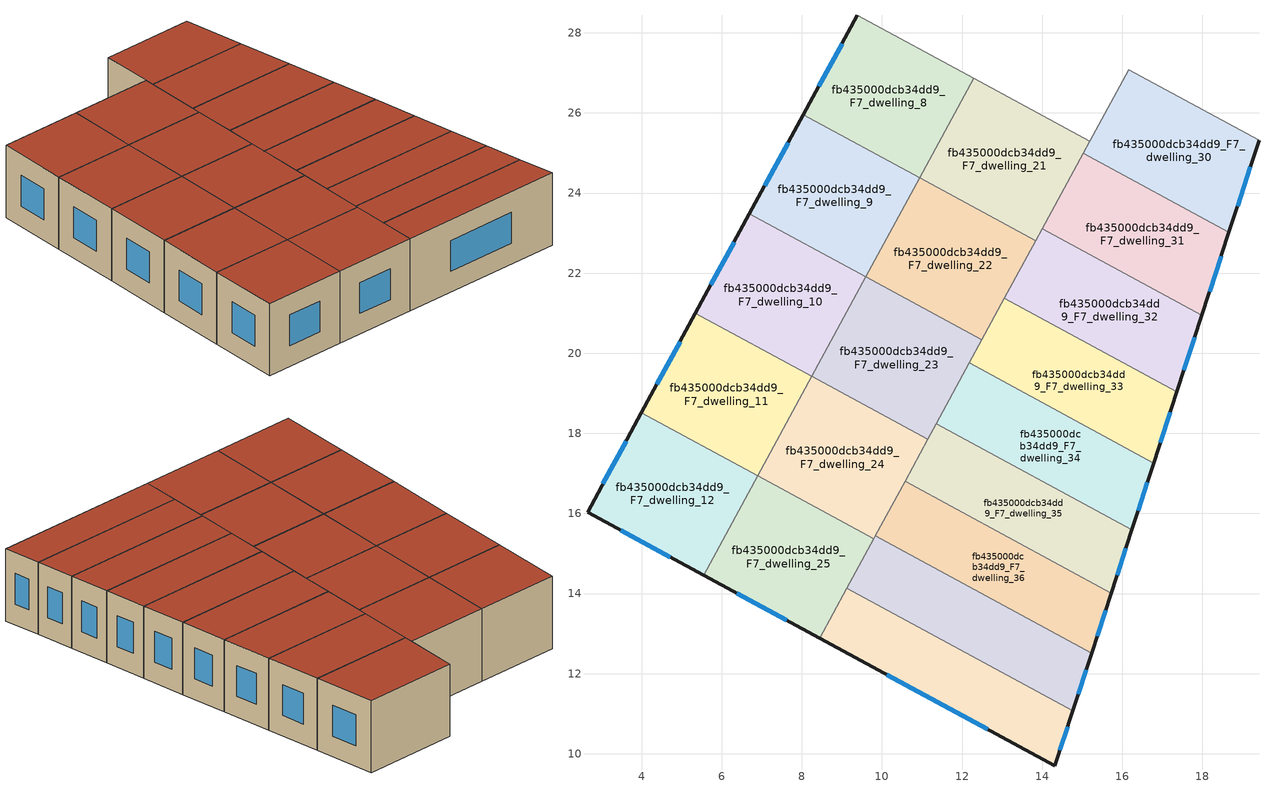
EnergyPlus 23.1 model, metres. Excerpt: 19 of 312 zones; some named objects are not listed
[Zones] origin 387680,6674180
fb435000dcb34dd9_F7_dwelling_10
 floor to fb435000dcb34dd9_F6_dwelling_10 (EU_floor_Construction): 9.59,21.9 8.24,19.42 5.34,21 6.69,23.48 z21
 wall outside (EU_wall_Construction): 6.69,23.48 5.34,21 z21:24
 wall to fb435000dcb34dd9_F7_dwelling_11 (EU_wall_Construction): 5.34,21 8.24,19.42 z21:24
 wall to fb435000dcb34dd9_F7_dwelling_9 (EU_wall_Construction): 9.59,21.9 6.69,23.48 z21:24
 wall to fb435000dcb34dd9_F7_dwelling_23 (EU_wall_Construction): 8.24,19.42 9.59,21.9 z21:24
 window (EU_Window_Construction): 6.31,22.77 5.73,21.71 z21.86:23.14
 roof outside (EU_roof_Construction): 8.24,19.42 9.59,21.9 6.69,23.48 5.34,21 z24
fb435000dcb34dd9_F7_dwelling_11
 floor to fb435000dcb34dd9_F6_dwelling_11 (EU_floor_Construction): 8.24,19.42 6.9,16.94 3.99,18.52 5.34,21 z21
 wall outside (EU_wall_Construction): 5.34,21 3.99,18.52 z21:24
 wall to fb435000dcb34dd9_F7_dwelling_12 (EU_wall_Construction): 3.99,18.52 6.9,16.94 z21:24
 wall to fb435000dcb34dd9_F7_dwelling_24 (EU_wall_Construction): 6.9,16.94 8.24,19.42 z21:24
 window (EU_Window_Construction): 4.96,20.29 4.38,19.22 z21.86:23.14
 roof outside (EU_roof_Construction): 6.9,16.94 8.24,19.42 5.34,21 3.99,18.52 z24
fb435000dcb34dd9_F7_dwelling_12
 floor to fb435000dcb34dd9_F6_dwelling_12 (EU_floor_Construction): 6.9,16.94 5.55,14.46 2.65,16.03 3.99,18.52 z21
 wall outside (EU_wall_Construction): 3.99,18.52 2.65,16.03 5.55,14.46 z21:24
 wall to fb435000dcb34dd9_F7_dwelling_25 (EU_wall_Construction): 5.55,14.46 6.9,16.94 z21:24
 window (EU_Window_Construction): 3.48,15.58 4.72,14.91 / 3.61,17.81 3.03,16.74 z21.86:23.14
 roof outside (EU_roof_Construction): 5.55,14.46 6.9,16.94 3.99,18.52 2.65,16.03 z24
fb435000dcb34dd9_F7_dwelling_21
 floor to fb435000dcb34dd9_F6_dwelling_21 (EU_floor_Construction): 15.19,25.29 13.84,22.81 10.94,24.39 12.29,26.87 z21
 wall to fb435000dcb34dd9_F7_dwelling_22 (EU_wall_Construction): 10.94,24.39 13.84,22.81 z21:24
 wall to fb435000dcb34dd9_F7_dwelling_20 (EU_wall_Construction): 15.19,25.29 12.29,26.87 z21:24
 wall to fb435000dcb34dd9_F7_dwelling_31 (EU_wall_Construction): 14,23.11 15.02,24.99 z21:24
 wall to fb435000dcb34dd9_F7_dwelling_8 (EU_wall_Construction): 12.29,26.87 10.94,24.39 z21:24
 wall to fb435000dcb34dd9_F7_dwelling_30 (EU_wall_Construction): 15.02,25 15.19,25.3 z21:24
 wall to fb435000dcb34dd9_F7_dwelling_32 (EU_wall_Construction): 13.84,22.81 14,23.11 z21:24
 roof outside (EU_roof_Construction): 13.84,22.81 15.19,25.29 12.29,26.87 10.94,24.39 z24
fb435000dcb34dd9_F7_dwelling_22
 floor to fb435000dcb34dd9_F6_dwelling_22 (EU_floor_Construction): 13.84,22.81 12.49,20.33 9.59,21.91 10.94,24.39 z21
 wall to fb435000dcb34dd9_F7_dwelling_23 (EU_wall_Construction): 9.59,21.91 12.49,20.33 z21:24
 wall to fb435000dcb34dd9_F7_dwelling_32 (EU_wall_Construction): 13.06,21.37 13.84,22.81 z21:24
 wall to fb435000dcb34dd9_F7_dwelling_9 (EU_wall_Construction): 10.94,24.39 9.59,21.91 z21:24
 wall to fb435000dcb34dd9_F7_dwelling_33 (EU_wall_Construction): 12.49,20.33 13.06,21.37 z21:24
 roof outside (EU_roof_Construction): 12.49,20.33 13.84,22.81 10.94,24.39 9.59,21.91 z24
fb435000dcb34dd9_F7_dwelling_23
 floor to fb435000dcb34dd9_F6_dwelling_23 (EU_floor_Construction): 12.49,20.33 11.14,17.85 8.24,19.42 9.59,21.91 z21
 wall to fb435000dcb34dd9_F7_dwelling_24 (EU_wall_Construction): 8.24,19.42 11.14,17.85 z21:24
 wall to fb435000dcb34dd9_F7_dwelling_34 (EU_wall_Construction): 11.35,18.24 12.18,19.76 z21:24
 wall to fb435000dcb34dd9_F7_dwelling_33 (EU_wall_Construction): 12.18,19.76 12.49,20.33 z21:24
 wall to fb435000dcb34dd9_F7_dwelling_35 (EU_wall_Construction): 11.14,17.85 11.35,18.24 z21:24
 roof outside (EU_roof_Construction): 11.14,17.85 12.49,20.33 9.59,21.91 8.24,19.42 z24
fb435000dcb34dd9_F7_dwelling_24
 floor to fb435000dcb34dd9_F6_dwelling_24 (EU_floor_Construction): 11.14,17.85 9.79,15.37 6.9,16.94 8.24,19.42 z21
 wall to fb435000dcb34dd9_F7_dwelling_25 (EU_wall_Construction): 6.9,16.94 9.79,15.37 z21:24
 wall to fb435000dcb34dd9_F7_dwelling_36 (EU_wall_Construction): 9.83,15.44 10.58,16.8 z21:24
 wall to fb435000dcb34dd9_F7_dwelling_35 (EU_wall_Construction): 10.58,16.81 11.14,17.85 z21:24
 wall to fb435000dcb34dd9_F7_dwelling_37 (EU_wall_Construction): 9.79,15.37 9.83,15.44 z21:24
 roof outside (EU_roof_Construction): 9.79,15.37 11.14,17.85 8.24,19.42 6.9,16.94 z24
fb435000dcb34dd9_F7_dwelling_25
 floor to fb435000dcb34dd9_F6_dwelling_25 (EU_floor_Construction): 9.79,15.37 8.45,12.88 5.55,14.46 6.9,16.94 z21
 wall outside (EU_wall_Construction): 5.55,14.46 8.45,12.88 z21:24
 wall to fb435000dcb34dd9_F7_dwelling_38 (EU_wall_Construction): 8.45,12.88 9.13,14.14 z21:24
 wall to fb435000dcb34dd9_F7_dwelling_37 (EU_wall_Construction): 9.13,14.14 9.79,15.37 z21:24
 window (EU_Window_Construction): 6.38,14.01 7.62,13.33 z21.86:23.14
 roof outside (EU_roof_Construction): 8.45,12.88 9.79,15.37 6.9,16.94 5.55,14.46 z24
fb435000dcb34dd9_F7_dwelling_30
 floor to fb435000dcb34dd9_F6_dwelling_30 (EU_floor_Construction): 19.41,25.32 18.66,23.02 15.02,25 16.16,27.08 z21
 wall outside (EU_wall_Construction): 18.66,23.02 19.41,25.32 z21:24
 wall to fb435000dcb34dd9_F7_dwelling_31 (EU_wall_Construction): 15.02,25 18.66,23.02 z21:24
 wall to fb435000dcb34dd9_F7_dwelling_20 (EU_wall_Construction): 16.16,27.08 15.19,25.29 z21:24
 wall to fb435000dcb34dd9_F7_dwelling_29 (EU_wall_Construction): 19.41,25.32 16.16,27.08 z21:24
 window (EU_Window_Construction): 18.88,23.68 19.2,24.66 z21.86:23.14
 roof outside (EU_roof_Construction): 18.66,23.02 19.41,25.32 16.16,27.08 15.02,25 z24
fb435000dcb34dd9_F7_dwelling_31
 floor to fb435000dcb34dd9_F6_dwelling_31 (EU_floor_Construction): 18.66,23.02 17.99,20.94 14,23.11 15.02,25 z21
 wall outside (EU_wall_Construction): 17.99,20.94 18.66,23.02 z21:24
 wall to fb435000dcb34dd9_F7_dwelling_32 (EU_wall_Construction): 14,23.11 17.99,20.94 z21:24
 window (EU_Window_Construction): 18.18,21.54 18.47,22.43 z21.86:23.14
 roof outside (EU_roof_Construction): 17.99,20.94 18.66,23.02 15.02,25 14,23.11 z24
fb435000dcb34dd9_F7_dwelling_32
 floor to fb435000dcb34dd9_F6_dwelling_32 (EU_floor_Construction): 17.99,20.94 17.36,19.03 13.06,21.37 14,23.11 z21
 wall outside (EU_wall_Construction): 17.36,19.03 17.99,20.94 z21:24
 wall to fb435000dcb34dd9_F7_dwelling_33 (EU_wall_Construction): 13.06,21.37 17.36,19.03 z21:24
 window (EU_Window_Construction): 17.54,19.58 17.81,20.4 z21.86:23.14
 roof outside (EU_roof_Construction): 17.36,19.03 17.99,20.94 14,23.11 13.06,21.37 z24
fb435000dcb34dd9_F7_dwelling_33
 floor to fb435000dcb34dd9_F6_dwelling_33 (EU_floor_Construction): 17.36,19.03 16.78,17.26 12.18,19.76 13.06,21.37 z21
 wall outside (EU_wall_Construction): 16.78,17.26 17.36,19.03 z21:24
 wall to fb435000dcb34dd9_F7_dwelling_34 (EU_wall_Construction): 12.18,19.76 16.78,17.26 z21:24
 window (EU_Window_Construction): 16.95,17.76 17.2,18.53 z21.86:23.14
 roof outside (EU_roof_Construction): 16.78,17.26 17.36,19.03 13.06,21.37 12.18,19.76 z24
fb435000dcb34dd9_F7_dwelling_34
 floor to fb435000dcb34dd9_F6_dwelling_34 (EU_floor_Construction): 16.78,17.26 16.24,15.59 11.35,18.24 12.18,19.76 z21
 wall outside (EU_wall_Construction): 16.24,15.59 16.78,17.26 z21:24
 wall to fb435000dcb34dd9_F7_dwelling_35 (EU_wall_Construction): 11.35,18.24 16.24,15.59 z21:24
 window (EU_Window_Construction): 16.39,16.06 16.63,16.78 z21.86:23.14
 roof outside (EU_roof_Construction): 16.24,15.59 16.78,17.26 12.18,19.76 11.35,18.24 z24
fb435000dcb34dd9_F7_dwelling_35
 floor to fb435000dcb34dd9_F6_dwelling_35 (EU_floor_Construction): 16.24,15.59 15.72,14.01 10.58,16.8 11.35,18.24 z21
 wall outside (EU_wall_Construction): 15.72,14.01 16.24,15.59 z21:24
 wall to fb435000dcb34dd9_F7_dwelling_36 (EU_wall_Construction): 10.58,16.8 15.72,14.01 z21:24
 window (EU_Window_Construction): 15.87,14.46 16.09,15.14 z21.86:23.14
 roof outside (EU_roof_Construction): 15.72,14.01 16.24,15.59 11.35,18.24 10.58,16.8 z24
fb435000dcb34dd9_F7_dwelling_36
 floor to fb435000dcb34dd9_F6_dwelling_36 (EU_floor_Construction): 15.72,14.01 15.23,12.51 9.83,15.44 10.58,16.8 z21
 wall outside (EU_wall_Construction): 15.23,12.51 15.72,14.01 z21:24
 wall to fb435000dcb34dd9_F7_dwelling_37 (EU_wall_Construction): 9.83,15.44 15.23,12.51 z21:24
 window (EU_Window_Construction): 15.37,12.94 15.58,13.58 z21.86:23.14
 roof outside (EU_roof_Construction): 15.23,12.51 15.72,14.01 10.58,16.8 9.83,15.44 z24
fb435000dcb34dd9_F7_dwelling_37
 floor to fb435000dcb34dd9_F6_dwelling_37 (EU_floor_Construction): 15.23,12.51 14.76,11.07 9.13,14.13 9.83,15.44 z21
 wall outside (EU_wall_Construction): 14.76,11.07 15.23,12.51 z21:24
 wall to fb435000dcb34dd9_F7_dwelling_38 (EU_wall_Construction): 9.13,14.13 14.76,11.07 z21:24
 window (EU_Window_Construction): 14.9,11.48 15.1,12.1 z21.86:23.14
 roof outside (EU_roof_Construction): 14.76,11.07 15.23,12.51 9.83,15.44 9.13,14.13 z24
fb435000dcb34dd9_F7_dwelling_38
 floor to fb435000dcb34dd9_F6_dwelling_38 (EU_floor_Construction): 14.76,11.07 14.31,9.7 8.45,12.88 9.13,14.13 z21
 wall outside (EU_wall_Construction): 8.45,12.88 14.31,9.7 14.76,11.07 z21:24
 window (EU_Window_Construction): 14.44,10.09 14.63,10.68 / 10.12,11.97 12.64,10.61 z21.86:23.14
 roof outside (EU_roof_Construction): 14.31,9.7 14.76,11.07 9.13,14.13 8.45,12.88 z24
fb435000dcb34dd9_F7_dwelling_8
 floor to fb435000dcb34dd9_F6_dwelling_8 (EU_floor_Construction): 12.29,26.87 10.94,24.39 8.04,25.96 9.39,28.44 z21
 wall outside (EU_wall_Construction): 9.39,28.44 8.04,25.96 z21:24
 wall to fb435000dcb34dd9_F7_dwelling_9 (EU_wall_Construction): 8.04,25.96 10.94,24.39 z21:24
 wall to fb435000dcb34dd9_F7_dwelling_7 (EU_wall_Construction): 12.29,26.87 9.39,28.44 z21:24
 window (EU_Window_Construction): 9,27.73 8.43,26.67 z21.86:23.14
 roof outside (EU_roof_Construction): 10.94,24.39 12.29,26.87 9.39,28.44 8.04,25.96 z24
fb435000dcb34dd9_F7_dwelling_9
 floor to fb435000dcb34dd9_F6_dwelling_9 (EU_floor_Construction): 10.94,24.39 9.59,21.9 6.69,23.48 8.04,25.96 z21
 wall outside (EU_wall_Construction): 8.04,25.96 6.69,23.48 z21:24
 window (EU_Window_Construction): 7.65,25.25 7.08,24.19 z21.86:23.14
 roof outside (EU_roof_Construction): 9.59,21.9 10.94,24.39 8.04,25.96 6.69,23.48 z24
[Building]
EU S2 Campaign: North Axis=0; Terrain=City; Solar Distribution=FullExterior
[Site:Location]
Helsinki-Vantaa.AP: Latitude=60.317; Longitude=24.963; Time Zone=2; Elevation=54.6
[SizingPeriod:WeatherFileDays]
AnnualSizingPeriod: Begin Month=1; Begin Day of Month=1; End Month=12; End Day of Month=31; Day of Week for Start Day=Monday; Use Weather File Daylight Saving Period=No; Use Weather File Rain and Snow Indicators=No
[MATERIAL]
EU_InternalMass_Material: Roughness=MediumRough; Thickness=0.1; Conductivity=1; Density=1800; Specific Heat=900; Thermal Absorptance=0.9; Solar Absorptance=0.7; Visible Absorptance=0.7
[MATERIAL:NOMASS] Roughness=MediumRough; Thermal Absorptance=0.9; Solar Absorptance=0.7; Visible Absorptance=0.7
Name | Thermal Resistance
EU_wall_NoMass | 5.91765
EU_roof_NoMass | 11.1778
EU_floor_NoMass | 6.2875
[WINDOWMATERIAL:SIMPLEGLAZINGSYSTEM]
EU_Window_SimpleGlazing: UFactor=0.994035; Solar Heat Gain Coefficient=0.7; Visible Transmittance=0.7
[CONSTRUCTION]
EU_wall_Construction: EU_wall_NoMass
EU_roof_Construction: EU_roof_NoMass
EU_floor_Construction: EU_floor_NoMass
EU_Window_Construction: EU_Window_SimpleGlazing
EU_InternalMass_Construction: EU_InternalMass_Material
[ZONE] Type=1; Multiplier=1; Ceiling Height=autocalculate; Floor Area=autocalculate; Part of Total Floor Area=Yes
Name | Volume
fb435000dcb34dd9_F7_dwelling_10 | 27.9624
fb435000dcb34dd9_F7_dwelling_11 | 27.9536
fb435000dcb34dd9_F7_dwelling_12 | 27.9631
fb435000dcb34dd9_F7_dwelling_21 | 27.9573
fb435000dcb34dd9_F7_dwelling_22 | 27.9514
fb435000dcb34dd9_F7_dwelling_23 | 27.9617
fb435000dcb34dd9_F7_dwelling_24 | 27.9543
fb435000dcb34dd9_F7_dwelling_25 | 27.9565
fb435000dcb34dd9_F7_dwelling_30 | 27.958
fb435000dcb34dd9_F7_dwelling_31 | 27.9529
fb435000dcb34dd9_F7_dwelling_32 | 27.9712
fb435000dcb34dd9_F7_dwelling_33; fb435000dcb34dd9_F7_dwelling_35 | 27.947
fb435000dcb34dd9_F7_dwelling_34 | 27.969
fb435000dcb34dd9_F7_dwelling_36 | 27.9705
fb435000dcb34dd9_F7_dwelling_37 | 27.9521
fb435000dcb34dd9_F7_dwelling_38 | 27.9602
fb435000dcb34dd9_F7_dwelling_8 | 27.9558
fb435000dcb34dd9_F7_dwelling_9 | 27.9609
[INTERNALMASS] Construction=EU_InternalMass_Construction
Name | Zone or ZoneList | Surface Area
fb435000dcb34dd9_F7_dwelling_8_EU_InternalMass | fb435000dcb34dd9_F7_dwelling_8 | 9.31842
fb435000dcb34dd9_F7_dwelling_9_EU_InternalMass | fb435000dcb34dd9_F7_dwelling_9 | 9.32045
fb435000dcb34dd9_F7_dwelling_10_EU_InternalMass | fb435000dcb34dd9_F7_dwelling_10 | 9.3209
fb435000dcb34dd9_F7_dwelling_11_EU_InternalMass | fb435000dcb34dd9_F7_dwelling_11 | 9.318
fb435000dcb34dd9_F7_dwelling_12_EU_InternalMass | fb435000dcb34dd9_F7_dwelling_12 | 9.3209
fb435000dcb34dd9_F7_dwelling_21_EU_InternalMass | fb435000dcb34dd9_F7_dwelling_21 | 9.31919
fb435000dcb34dd9_F7_dwelling_22_EU_InternalMass | fb435000dcb34dd9_F7_dwelling_22 | 9.31707
fb435000dcb34dd9_F7_dwelling_23_EU_InternalMass | fb435000dcb34dd9_F7_dwelling_23 | 9.32077
fb435000dcb34dd9_F7_dwelling_24_EU_InternalMass | fb435000dcb34dd9_F7_dwelling_24 | 9.31842
fb435000dcb34dd9_F7_dwelling_25_EU_InternalMass | fb435000dcb34dd9_F7_dwelling_25 | 9.31842
fb435000dcb34dd9_F7_dwelling_30_EU_InternalMass | fb435000dcb34dd9_F7_dwelling_30 | 9.31925
fb435000dcb34dd9_F7_dwelling_31_EU_InternalMass | fb435000dcb34dd9_F7_dwelling_31 | 9.31745
fb435000dcb34dd9_F7_dwelling_32_EU_InternalMass | fb435000dcb34dd9_F7_dwelling_32 | 9.32351
fb435000dcb34dd9_F7_dwelling_33_EU_InternalMass | fb435000dcb34dd9_F7_dwelling_33 | 9.31521
fb435000dcb34dd9_F7_dwelling_34_EU_InternalMass | fb435000dcb34dd9_F7_dwelling_34 | 9.32282
fb435000dcb34dd9_F7_dwelling_35_EU_InternalMass | fb435000dcb34dd9_F7_dwelling_35 | 9.31563
fb435000dcb34dd9_F7_dwelling_36_EU_InternalMass | fb435000dcb34dd9_F7_dwelling_36 | 9.32356
fb435000dcb34dd9_F7_dwelling_37_EU_InternalMass | fb435000dcb34dd9_F7_dwelling_37 | 9.31719
fb435000dcb34dd9_F7_dwelling_38_EU_InternalMass | fb435000dcb34dd9_F7_dwelling_38 | 9.31969
[OTHEREQUIPMENT] Fuel Type=Electricity; Design Level Calculation Method=Watts/Area; Power per Zone Floor Area=1; Fraction Latent=0; Fraction Radiant=0; Fraction Lost=0; Carbon Dioxide Generation Rate=0; EndUse Subcategory=EU_Step8_InternalGains
Name | Zone or ZoneList or Space or SpaceList | Schedule
EU_Step8_InternalGain_fb435000dcb34dd9_F7_dwelling_8_f000 | fb435000dcb34dd9_F7_dwelling_8 | EU_Step8_GainSchedule_fb435000dcb34dd9_F7_dwelling_8_f000
EU_Step8_InternalGain_fb435000dcb34dd9_F7_dwelling_9_f000 | fb435000dcb34dd9_F7_dwelling_9 | EU_Step8_GainSchedule_fb435000dcb34dd9_F7_dwelling_9_f000
EU_Step8_InternalGain_fb435000dcb34dd9_F7_dwelling_10_f000 | fb435000dcb34dd9_F7_dwelling_10 | EU_Step8_GainSchedule_fb435000dcb34dd9_F7_dwelling_10_f000
EU_Step8_InternalGain_fb435000dcb34dd9_F7_dwelling_11_f000 | fb435000dcb34dd9_F7_dwelling_11 | EU_Step8_GainSchedule_fb435000dcb34dd9_F7_dwelling_11_f000
EU_Step8_InternalGain_fb435000dcb34dd9_F7_dwelling_12_f000 | fb435000dcb34dd9_F7_dwelling_12 | EU_Step8_GainSchedule_fb435000dcb34dd9_F7_dwelling_12_f000
EU_Step8_InternalGain_fb435000dcb34dd9_F7_dwelling_21_f000 | fb435000dcb34dd9_F7_dwelling_21 | EU_Step8_GainSchedule_fb435000dcb34dd9_F7_dwelling_21_f000
EU_Step8_InternalGain_fb435000dcb34dd9_F7_dwelling_22_f000 | fb435000dcb34dd9_F7_dwelling_22 | EU_Step8_GainSchedule_fb435000dcb34dd9_F7_dwelling_22_f000
EU_Step8_InternalGain_fb435000dcb34dd9_F7_dwelling_23_f000 | fb435000dcb34dd9_F7_dwelling_23 | EU_Step8_GainSchedule_fb435000dcb34dd9_F7_dwelling_23_f000
EU_Step8_InternalGain_fb435000dcb34dd9_F7_dwelling_24_f000 | fb435000dcb34dd9_F7_dwelling_24 | EU_Step8_GainSchedule_fb435000dcb34dd9_F7_dwelling_24_f000
EU_Step8_InternalGain_fb435000dcb34dd9_F7_dwelling_25_f000 | fb435000dcb34dd9_F7_dwelling_25 | EU_Step8_GainSchedule_fb435000dcb34dd9_F7_dwelling_25_f000
EU_Step8_InternalGain_fb435000dcb34dd9_F7_dwelling_30_f000 | fb435000dcb34dd9_F7_dwelling_30 | EU_Step8_GainSchedule_fb435000dcb34dd9_F7_dwelling_30_f000
EU_Step8_InternalGain_fb435000dcb34dd9_F7_dwelling_31_f000 | fb435000dcb34dd9_F7_dwelling_31 | EU_Step8_GainSchedule_fb435000dcb34dd9_F7_dwelling_31_f000
EU_Step8_InternalGain_fb435000dcb34dd9_F7_dwelling_32_f000 | fb435000dcb34dd9_F7_dwelling_32 | EU_Step8_GainSchedule_fb435000dcb34dd9_F7_dwelling_32_f000
EU_Step8_InternalGain_fb435000dcb34dd9_F7_dwelling_33_f000 | fb435000dcb34dd9_F7_dwelling_33 | EU_Step8_GainSchedule_fb435000dcb34dd9_F7_dwelling_33_f000
EU_Step8_InternalGain_fb435000dcb34dd9_F7_dwelling_34_f000 | fb435000dcb34dd9_F7_dwelling_34 | EU_Step8_GainSchedule_fb435000dcb34dd9_F7_dwelling_34_f000
EU_Step8_InternalGain_fb435000dcb34dd9_F7_dwelling_35_f000 | fb435000dcb34dd9_F7_dwelling_35 | EU_Step8_GainSchedule_fb435000dcb34dd9_F7_dwelling_35_f000
EU_Step8_InternalGain_fb435000dcb34dd9_F7_dwelling_36_f000 | fb435000dcb34dd9_F7_dwelling_36 | EU_Step8_GainSchedule_fb435000dcb34dd9_F7_dwelling_36_f000
EU_Step8_InternalGain_fb435000dcb34dd9_F7_dwelling_37_f000 | fb435000dcb34dd9_F7_dwelling_37 | EU_Step8_GainSchedule_fb435000dcb34dd9_F7_dwelling_37_f000
EU_Step8_InternalGain_fb435000dcb34dd9_F7_dwelling_38_f000 | fb435000dcb34dd9_F7_dwelling_38 | EU_Step8_GainSchedule_fb435000dcb34dd9_F7_dwelling_38_f000
[ZONEVENTILATION:DESIGNFLOWRATE] Schedule=EU_AlwaysOn; Design Flow Rate Calculation Method=AirChanges/Hour; Air Changes per Hour=0.596421; Ventilation Type=Natural; Fan Pressure Rise=0; Fan Total Efficiency=1; Constant Term Coefficient=1; Temperature Term Coefficient=0; Velocity Term Coefficient=0; Velocity Squared Term Coefficient=0; Minimum Indoor Temperature=-100; Maximum Indoor Temperature=100; Delta Temperature=-100; Minimum Outdoor Temperature=-100; Maximum Outdoor Temperature=100; Maximum Wind Speed=40
Name | Zone or ZoneList or Space or SpaceList
EU_ConstantAir_fb435000dcb34dd9_F7_dwelling_8 | fb435000dcb34dd9_F7_dwelling_8
EU_ConstantAir_fb435000dcb34dd9_F7_dwelling_9 | fb435000dcb34dd9_F7_dwelling_9
EU_ConstantAir_fb435000dcb34dd9_F7_dwelling_10 | fb435000dcb34dd9_F7_dwelling_10
EU_ConstantAir_fb435000dcb34dd9_F7_dwelling_11 | fb435000dcb34dd9_F7_dwelling_11
EU_ConstantAir_fb435000dcb34dd9_F7_dwelling_12 | fb435000dcb34dd9_F7_dwelling_12
EU_ConstantAir_fb435000dcb34dd9_F7_dwelling_21 | fb435000dcb34dd9_F7_dwelling_21
EU_ConstantAir_fb435000dcb34dd9_F7_dwelling_22 | fb435000dcb34dd9_F7_dwelling_22
EU_ConstantAir_fb435000dcb34dd9_F7_dwelling_23 | fb435000dcb34dd9_F7_dwelling_23
EU_ConstantAir_fb435000dcb34dd9_F7_dwelling_24 | fb435000dcb34dd9_F7_dwelling_24
EU_ConstantAir_fb435000dcb34dd9_F7_dwelling_25 | fb435000dcb34dd9_F7_dwelling_25
EU_ConstantAir_fb435000dcb34dd9_F7_dwelling_30 | fb435000dcb34dd9_F7_dwelling_30
EU_ConstantAir_fb435000dcb34dd9_F7_dwelling_31 | fb435000dcb34dd9_F7_dwelling_31
EU_ConstantAir_fb435000dcb34dd9_F7_dwelling_32 | fb435000dcb34dd9_F7_dwelling_32
EU_ConstantAir_fb435000dcb34dd9_F7_dwelling_33 | fb435000dcb34dd9_F7_dwelling_33
EU_ConstantAir_fb435000dcb34dd9_F7_dwelling_34 | fb435000dcb34dd9_F7_dwelling_34
EU_ConstantAir_fb435000dcb34dd9_F7_dwelling_35 | fb435000dcb34dd9_F7_dwelling_35
EU_ConstantAir_fb435000dcb34dd9_F7_dwelling_36 | fb435000dcb34dd9_F7_dwelling_36
EU_ConstantAir_fb435000dcb34dd9_F7_dwelling_37 | fb435000dcb34dd9_F7_dwelling_37
EU_ConstantAir_fb435000dcb34dd9_F7_dwelling_38 | fb435000dcb34dd9_F7_dwelling_38
[HVACTEMPLATE:ZONE:IDEALLOADSAIRSYSTEM] System Availability Schedule=EU_AlwaysOn; Maximum Heating Supply Air Temperature=50; Minimum Cooling Supply Air Temperature=13; Maximum Heating Supply Air Humidity Ratio=0.0156; Minimum Cooling Supply Air Humidity Ratio=0.0077; Heating Limit=NoLimit; Cooling Limit=NoLimit; Heating Availability Schedule=EU_AlwaysOn; Cooling Availability Schedule=EU_CoolingOff; Dehumidification Control Type=ConstantSensibleHeatRatio; Cooling Sensible Heat Ratio=0.7; Dehumidification Setpoint=60; Humidification Control Type=None; Humidification Setpoint=30; Outdoor Air Method=None; Outdoor Air Flow Rate per Person=0.00944; Outdoor Air Flow Rate per Zone Floor Area=0; Outdoor Air Flow Rate per Zone=0; Demand Controlled Ventilation Type=None; Outdoor Air Economizer Type=NoEconomizer; Heat Recovery Type=None; Sensible Heat Recovery Effectiveness=0.7; Latent Heat Recovery Effectiveness=0.65
Name | Template Thermostat
fb435000dcb34dd9_F7_dwelling_8 | EU_HeatOnly_fb435000dcb34dd9_F7_dwelling_8
fb435000dcb34dd9_F7_dwelling_9 | EU_HeatOnly_fb435000dcb34dd9_F7_dwelling_9
fb435000dcb34dd9_F7_dwelling_10 | EU_HeatOnly_fb435000dcb34dd9_F7_dwelling_10
fb435000dcb34dd9_F7_dwelling_11 | EU_HeatOnly_fb435000dcb34dd9_F7_dwelling_11
fb435000dcb34dd9_F7_dwelling_12 | EU_HeatOnly_fb435000dcb34dd9_F7_dwelling_12
fb435000dcb34dd9_F7_dwelling_21 | EU_HeatOnly_fb435000dcb34dd9_F7_dwelling_21
fb435000dcb34dd9_F7_dwelling_22 | EU_HeatOnly_fb435000dcb34dd9_F7_dwelling_22
fb435000dcb34dd9_F7_dwelling_23 | EU_HeatOnly_fb435000dcb34dd9_F7_dwelling_23
fb435000dcb34dd9_F7_dwelling_24 | EU_HeatOnly_fb435000dcb34dd9_F7_dwelling_24
fb435000dcb34dd9_F7_dwelling_25 | EU_HeatOnly_fb435000dcb34dd9_F7_dwelling_25
fb435000dcb34dd9_F7_dwelling_30 | EU_HeatOnly_fb435000dcb34dd9_F7_dwelling_30
fb435000dcb34dd9_F7_dwelling_31 | EU_HeatOnly_fb435000dcb34dd9_F7_dwelling_31
fb435000dcb34dd9_F7_dwelling_32 | EU_HeatOnly_fb435000dcb34dd9_F7_dwelling_32
fb435000dcb34dd9_F7_dwelling_33 | EU_HeatOnly_fb435000dcb34dd9_F7_dwelling_33
fb435000dcb34dd9_F7_dwelling_34 | EU_HeatOnly_fb435000dcb34dd9_F7_dwelling_34
fb435000dcb34dd9_F7_dwelling_35 | EU_HeatOnly_fb435000dcb34dd9_F7_dwelling_35
fb435000dcb34dd9_F7_dwelling_36 | EU_HeatOnly_fb435000dcb34dd9_F7_dwelling_36
fb435000dcb34dd9_F7_dwelling_37 | EU_HeatOnly_fb435000dcb34dd9_F7_dwelling_37
fb435000dcb34dd9_F7_dwelling_38 | EU_HeatOnly_fb435000dcb34dd9_F7_dwelling_38
[SIZING:ZONE] Zone Cooling Design Supply Air Temperature Input Method=SupplyAirTemperature; Zone Cooling Design Supply Air Temperature=13; Zone Heating Design Supply Air Temperature Input Method=SupplyAirTemperature; Zone Heating Design Supply Air Temperature=50; Zone Cooling Design Supply Air Humidity Ratio=0.008; Zone Heating Design Supply Air Humidity Ratio=0.008; Cooling Design Air Flow Method=DesignDay; Cooling Design Air Flow Rate=0; Cooling Minimum Air Flow per Zone Floor Area=0.000762; Cooling Minimum Air Flow=0; Cooling Minimum Air Flow Fraction=0.2; Heating Design Air Flow Method=DesignDay; Heating Design Air Flow Rate=0; Heating Maximum Air Flow per Zone Floor Area=0.002032; Heating Maximum Air Flow=0.141576; Heating Maximum Air Flow Fraction=0.3; Account for Dedicated Outdoor Air System=No; Dedicated Outdoor Air System Control Strategy=NeutralSupplyAir; Dedicated Outdoor Air Low Setpoint Temperature for Design=autosize; Dedicated Outdoor Air High Setpoint Temperature for Design=autosize; Zone Load Sizing Method=Sensible Load Only No Latent Load; Zone Latent Cooling Design Supply Air Humidity Ratio Input Method=HumidityRatioDifference; Zone Cooling Design Supply Air Humidity Ratio Difference=0.005; Zone Latent Heating Design Supply Air Humidity Ratio Input Method=HumidityRatioDifference; Zone Humidification Design Supply Air Humidity Ratio Difference=0.005
fb435000dcb34dd9_F7_dwelling_8; fb435000dcb34dd9_F7_dwelling_9; fb435000dcb34dd9_F7_dwelling_10; fb435000dcb34dd9_F7_dwelling_11; fb435000dcb34dd9_F7_dwelling_12; fb435000dcb34dd9_F7_dwelling_21; fb435000dcb34dd9_F7_dwelling_22; fb435000dcb34dd9_F7_dwelling_23; fb435000dcb34dd9_F7_dwelling_24; fb435000dcb34dd9_F7_dwelling_25; fb435000dcb34dd9_F7_dwelling_30; fb435000dcb34dd9_F7_dwelling_31; fb435000dcb34dd9_F7_dwelling_32; fb435000dcb34dd9_F7_dwelling_33; fb435000dcb34dd9_F7_dwelling_34; fb435000dcb34dd9_F7_dwelling_35; fb435000dcb34dd9_F7_dwelling_36; fb435000dcb34dd9_F7_dwelling_37; fb435000dcb34dd9_F7_dwelling_38
[SCHEDULE:CONSTANT]
Name | Hourly Value
EU_AlwaysOn | 1
EU_CoolingOff | 0
[SCHEDULE:FILE] Column Number=1; Rows to Skip at Top=0; Number of Hours of Data=8760; Column Separator=Comma; Interpolate to Timestep=No; Minutes per Item=60; Adjust Schedule for Daylight Savings=Yes
Name | File
EU_Step8_GainSchedule_fb435000dcb34dd9_F7_dwelling_8_f000 | ../../schedules/fb435000dcb34dd9/fb435000dcb34dd9_F7_dwelling_8_f000_gain.csv
EU_Step8_GainSchedule_fb435000dcb34dd9_F7_dwelling_9_f000 | ../../schedules/fb435000dcb34dd9/fb435000dcb34dd9_F7_dwelling_9_f000_gain.csv
EU_Step8_GainSchedule_fb435000dcb34dd9_F7_dwelling_10_f000 | ../../schedules/fb435000dcb34dd9/fb435000dcb34dd9_F7_dwelling_10_f000_gain.csv
EU_Step8_GainSchedule_fb435000dcb34dd9_F7_dwelling_11_f000 | ../../schedules/fb435000dcb34dd9/fb435000dcb34dd9_F7_dwelling_11_f000_gain.csv
EU_Step8_GainSchedule_fb435000dcb34dd9_F7_dwelling_12_f000 | ../../schedules/fb435000dcb34dd9/fb435000dcb34dd9_F7_dwelling_12_f000_gain.csv
EU_Step8_GainSchedule_fb435000dcb34dd9_F7_dwelling_21_f000 | ../../schedules/fb435000dcb34dd9/fb435000dcb34dd9_F7_dwelling_21_f000_gain.csv
EU_Step8_GainSchedule_fb435000dcb34dd9_F7_dwelling_22_f000 | ../../schedules/fb435000dcb34dd9/fb435000dcb34dd9_F7_dwelling_22_f000_gain.csv
EU_Step8_GainSchedule_fb435000dcb34dd9_F7_dwelling_23_f000 | ../../schedules/fb435000dcb34dd9/fb435000dcb34dd9_F7_dwelling_23_f000_gain.csv
EU_Step8_GainSchedule_fb435000dcb34dd9_F7_dwelling_24_f000 | ../../schedules/fb435000dcb34dd9/fb435000dcb34dd9_F7_dwelling_24_f000_gain.csv
EU_Step8_GainSchedule_fb435000dcb34dd9_F7_dwelling_25_f000 | ../../schedules/fb435000dcb34dd9/fb435000dcb34dd9_F7_dwelling_25_f000_gain.csv
EU_Step8_GainSchedule_fb435000dcb34dd9_F7_dwelling_30_f000 | ../../schedules/fb435000dcb34dd9/fb435000dcb34dd9_F7_dwelling_30_f000_gain.csv
EU_Step8_GainSchedule_fb435000dcb34dd9_F7_dwelling_31_f000 | ../../schedules/fb435000dcb34dd9/fb435000dcb34dd9_F7_dwelling_31_f000_gain.csv
EU_Step8_GainSchedule_fb435000dcb34dd9_F7_dwelling_32_f000 | ../../schedules/fb435000dcb34dd9/fb435000dcb34dd9_F7_dwelling_32_f000_gain.csv
EU_Step8_GainSchedule_fb435000dcb34dd9_F7_dwelling_33_f000 | ../../schedules/fb435000dcb34dd9/fb435000dcb34dd9_F7_dwelling_33_f000_gain.csv
EU_Step8_GainSchedule_fb435000dcb34dd9_F7_dwelling_34_f000 | ../../schedules/fb435000dcb34dd9/fb435000dcb34dd9_F7_dwelling_34_f000_gain.csv
EU_Step8_GainSchedule_fb435000dcb34dd9_F7_dwelling_35_f000 | ../../schedules/fb435000dcb34dd9/fb435000dcb34dd9_F7_dwelling_35_f000_gain.csv
EU_Step8_GainSchedule_fb435000dcb34dd9_F7_dwelling_36_f000 | ../../schedules/fb435000dcb34dd9/fb435000dcb34dd9_F7_dwelling_36_f000_gain.csv
EU_Step8_GainSchedule_fb435000dcb34dd9_F7_dwelling_37_f000 | ../../schedules/fb435000dcb34dd9/fb435000dcb34dd9_F7_dwelling_37_f000_gain.csv
EU_Step8_GainSchedule_fb435000dcb34dd9_F7_dwelling_38_f000 | ../../schedules/fb435000dcb34dd9/fb435000dcb34dd9_F7_dwelling_38_f000_gain.csv
